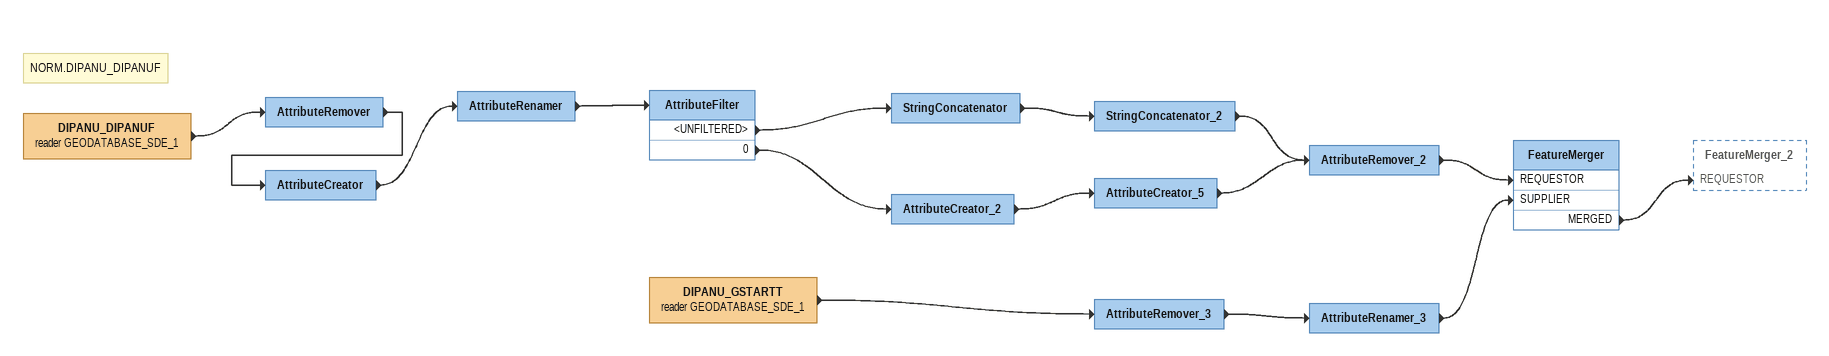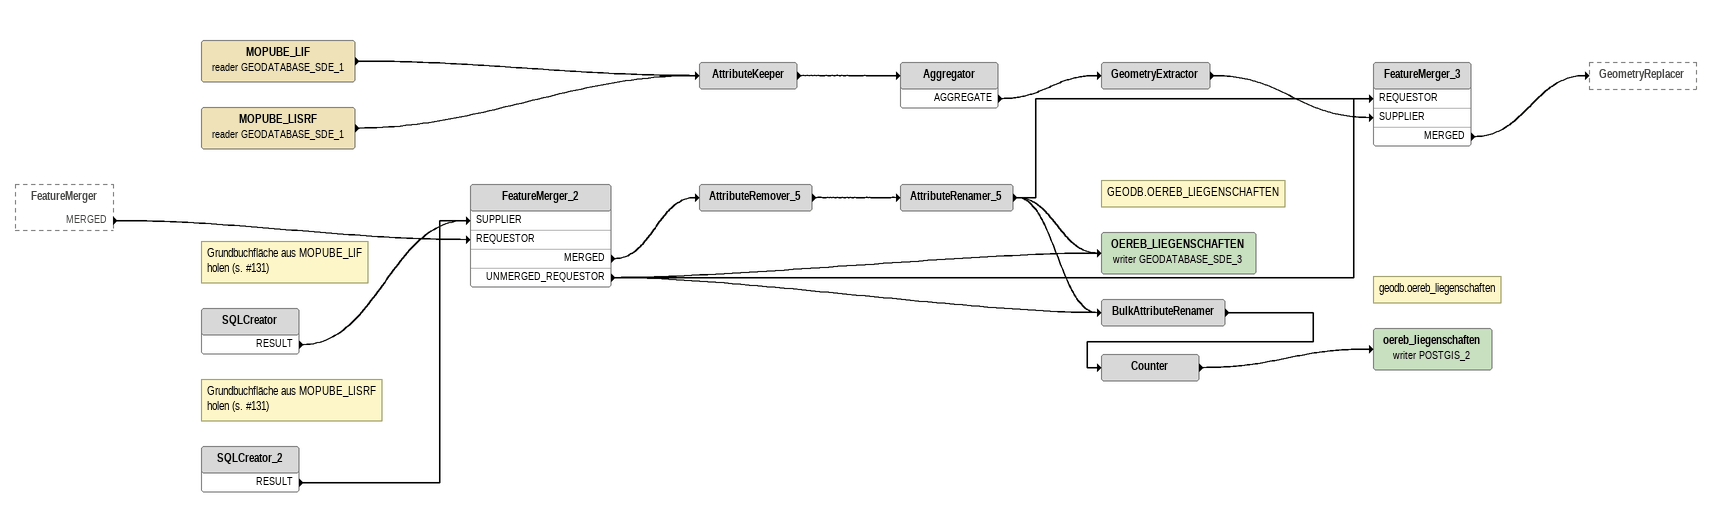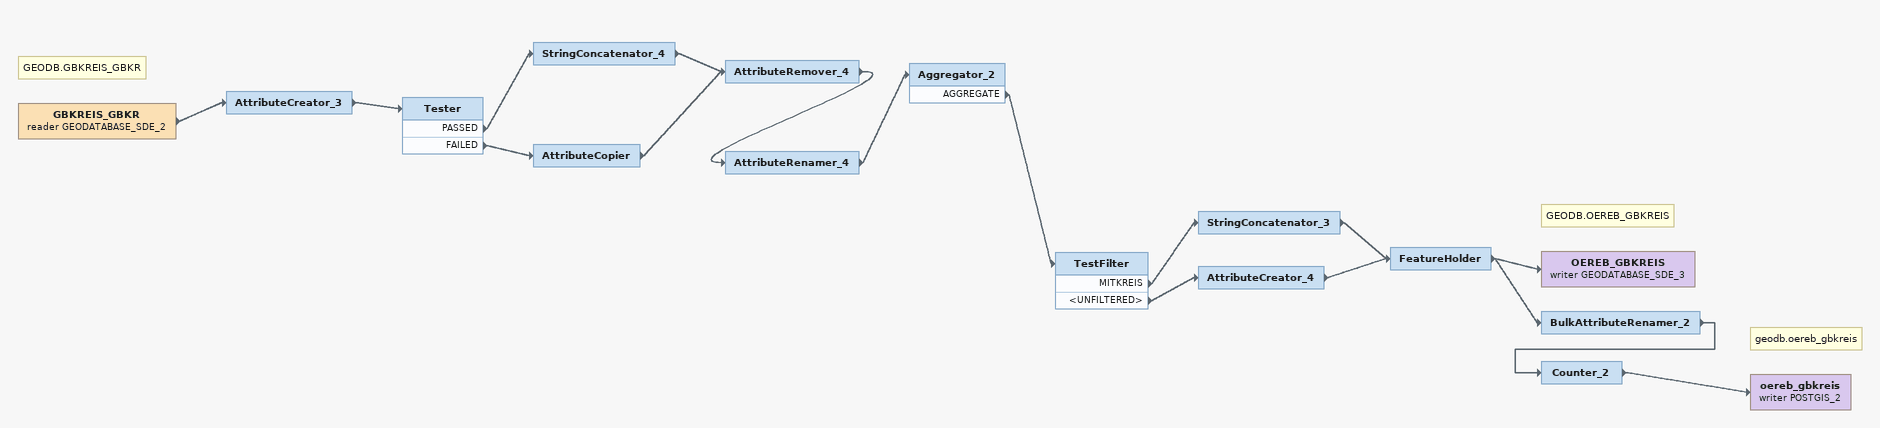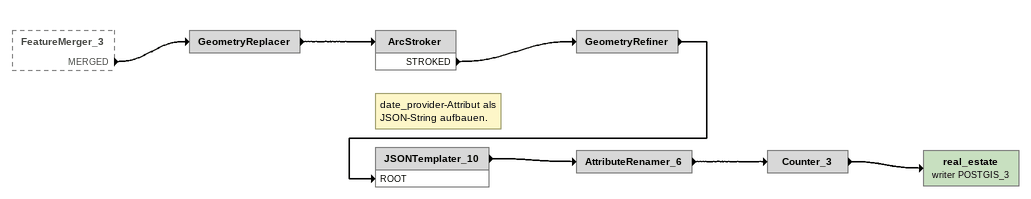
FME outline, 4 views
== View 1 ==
Note: NORM.DIPANU_DIPANUF
DIPANU_DIPANUF (reader GEODATABASE_SDE_1)
    -> AttributeRemover
AttributeRemover
    -> AttributeCreator
AttributeCreator
    -> AttributeRenamer
AttributeRenamer
    -> AttributeFilter
AttributeFilter
    <UNFILTERED> -> StringConcatenator
    0 -> AttributeCreator_2
StringConcatenator
    -> StringConcatenator_2
StringConcatenator_2
    -> AttributeRemover_2
AttributeCreator_2
    -> AttributeCreator_5
AttributeCreator_5
    -> AttributeRemover_2
AttributeRemover_2
    -> FeatureMerger [REQUESTOR]
DIPANU_GSTARTT (reader GEODATABASE_SDE_1)
    -> AttributeRemover_3
AttributeRemover_3
    -> AttributeRenamer_3
AttributeRenamer_3
    -> FeatureMerger [SUPPLIER]
FeatureMerger
    MERGED -> FeatureMerger_2 [REQUESTOR]

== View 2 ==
FeatureMerger [outside]
    MERGED -> FeatureMerger_2 [REQUESTOR]
Note: Grundbuchfläche aus MOPUBE_LIF / holen (s. #131)
SQLCreator
    RESULT -> FeatureMerger_2 [SUPPLIER]
Note: Grundbuchfläche aus MOPUBE_LISRF / holen (s. #131)
SQLCreator_2
    RESULT -> FeatureMerger_2 [SUPPLIER]
FeatureMerger_2
    MERGED -> AttributeRemover_5
    UNMERGED_REQUESTOR -> BulkAttributeRenamer
    UNMERGED_REQUESTOR -> OEREB_LIEGENSCHAFTEN (writer GEODATABASE_SDE_3)
    UNMERGED_REQUESTOR -> FeatureMerger_3 [REQUESTOR]
AttributeRemover_5
    -> AttributeRenamer_5
AttributeRenamer_5
    -> BulkAttributeRenamer
    -> OEREB_LIEGENSCHAFTEN (writer GEODATABASE_SDE_3)
    -> FeatureMerger_3 [REQUESTOR]
Note: GEODB.OEREB_LIEGENSCHAFTEN
OEREB_LIEGENSCHAFTEN (writer GEODATABASE_SDE_3)
BulkAttributeRenamer
    -> Counter
Counter
    -> oereb_liegenschaften (writer POSTGIS_2)
Note: geodb.oereb_liegenschaften
oereb_liegenschaften (writer POSTGIS_2)
MOPUBE_LIF (reader GEODATABASE_SDE_1)
    -> AttributeKeeper
MOPUBE_LISRF (reader GEODATABASE_SDE_1)
    -> AttributeKeeper
AttributeKeeper
    -> Aggregator
Aggregator
    AGGREGATE -> GeometryExtractor
GeometryExtractor
    -> FeatureMerger_3 [SUPPLIER]
FeatureMerger_3
    MERGED -> GeometryReplacer

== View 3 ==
Note: GEODB.GBKREIS_GBKR
GBKREIS_GBKR (reader GEODATABASE_SDE_2)
    -> AttributeCreator_3
AttributeCreator_3
    -> Tester
Tester
    PASSED -> StringConcatenator_4
    FAILED -> AttributeCopier
StringConcatenator_4
    -> AttributeRemover_4
AttributeCopier
    -> AttributeRemover_4
AttributeRemover_4
    -> AttributeRenamer_4
AttributeRenamer_4
    -> Aggregator_2
Aggregator_2
    AGGREGATE -> TestFilter
TestFilter
    MITKREIS -> StringConcatenator_3
    <UNFILTERED> -> AttributeCreator_4
StringConcatenator_3
    -> FeatureHolder
AttributeCreator_4
    -> FeatureHolder
FeatureHolder
    -> BulkAttributeRenamer_2
    -> OEREB_GBKREIS (writer GEODATABASE_SDE_3)
Note: GEODB.OEREB_GBKREIS
OEREB_GBKREIS (writer GEODATABASE_SDE_3)
BulkAttributeRenamer_2
    -> Counter_2
Counter_2
    -> oereb_gbkreis (writer POSTGIS_2)
Note: geodb.oereb_gbkreis
oereb_gbkreis (writer POSTGIS_2)

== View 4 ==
FeatureMerger_3 [outside]
    MERGED -> GeometryReplacer
GeometryReplacer
    -> ArcStroker
ArcStroker
    STROKED -> GeometryRefiner
GeometryRefiner
    -> JSONTemplater_10 [ROOT]
Note: date_provider-Attribut als / JSON-String aufbauen.
JSONTemplater_10
    -> AttributeRenamer_6
AttributeRenamer_6
    -> Counter_3
Counter_3
    -> real_estate (writer POSTGIS_3)
real_estate (writer POSTGIS_3)
